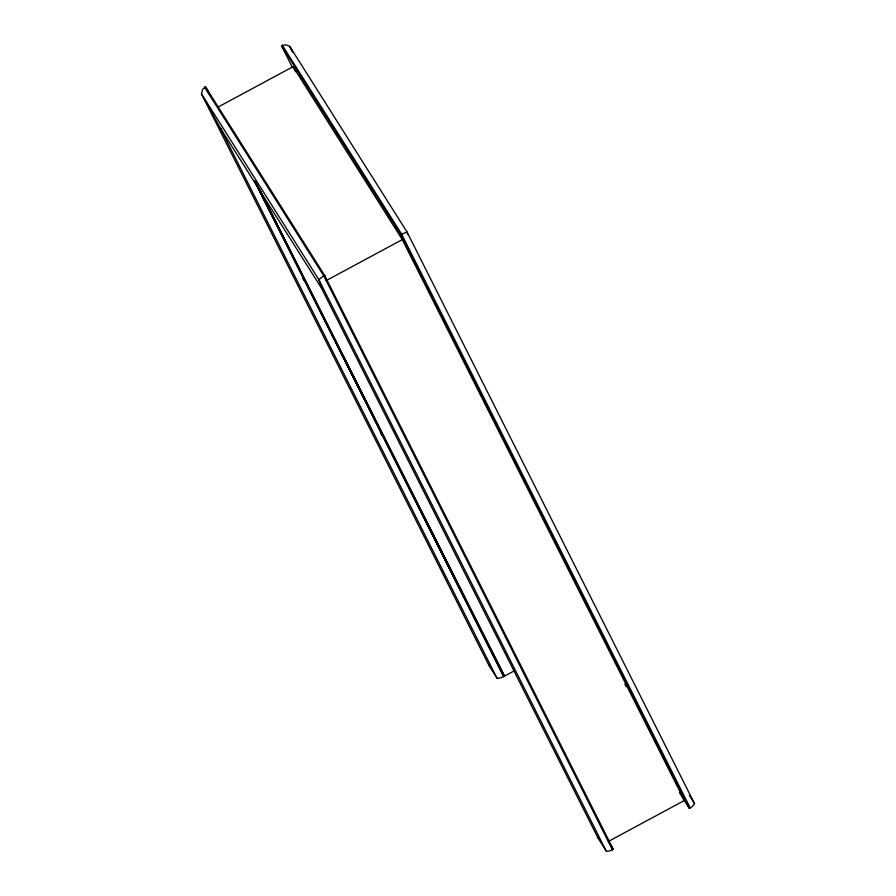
<?xml version="1.0" encoding="UTF-8"?>
<svg xmlns="http://www.w3.org/2000/svg" width="896" height="896" viewBox="0 0 896 896"><rect width="100%" height="100%" fill="white"/><g stroke="black" fill="none" stroke-linecap="round" stroke-linejoin="round"><path stroke-width="1.34" d="M255.259 181.899L503.888 676.368L514.293 670.88M503.888 676.368L503.451 676.704A9.475 5.074 -26.7 0 1 497.045 678.261L488.925 665.414L201.477 93.867L202.518 89.443L205.442 86.755L324.632 275.397L613.29 849.33L612.125 849.946A7.974 4.267 -26.7 0 1 606.29 851.166L598.181 838.32L321.44 288.098L220.315 128.038L201.477 93.867L318.842 279.63L606.29 851.166M503.653 676.603L254.52 181.115M679.56 792.859L689.349 808.36L690.514 807.722A7.974 4.267 -26.7 0 0 694.523 803.634L407.075 232.098L289.71 46.346L286.093 44.901L282.363 45.326L281.512 45.786L292.197 67.043M218.21 106.994L293.037 66.696L402.293 239.613L684.387 800.498L608.339 841.456M281.512 45.786L400.691 234.427L407.075 232.098L407.814 234.517M402.293 239.613L326.245 280.571L324.632 275.397L322.907 276.371L318.842 279.63L321.888 288.03M221.021 128.397L220.315 128.038L497.045 678.261M282.363 45.326L401.542 233.968L690.2 807.901M689.36 795.458L694.523 803.634M204.59 87.214L323.781 275.856L612.438 849.789M609.739 843.718L613.29 849.33M293.07 52.45L289.71 46.346L292.219 51.352M210.571 96.051L205.442 86.755L207.962 91.762M400.691 234.427L689.349 808.36M624.915 684.219L626.181 686.717M293.037 66.696L295.546 71.691M259.022 188.227L504.571 676.122M256.928 184.486L504.381 676.211M255.438 181.91L504.19 676.245M254.598 181.014L503.754 676.536M302.434 277.547L303.688 280.045M380.341 432.443L381.595 434.941M488.925 665.414A7.974 4.267 -26.7 0 1 489.418 664.541M598.181 838.32A9.475 5.074 -26.7 0 1 598.741 837.458"/></g></svg>
